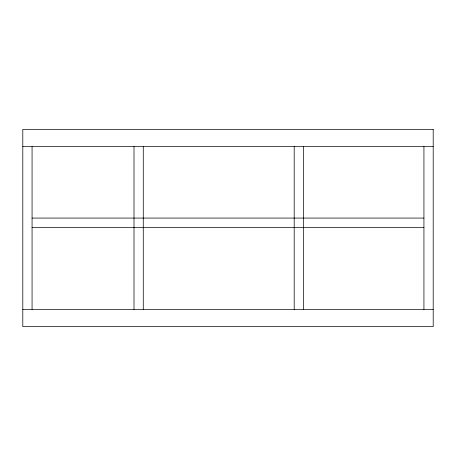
<?xml version="1.0" encoding="UTF-8"?>
<svg xmlns="http://www.w3.org/2000/svg" width="456" height="456" viewBox="0 0 456 456"><rect width="100%" height="100%" fill="white"/><g stroke="black" fill="none" stroke-linecap="round" stroke-linejoin="round"><path stroke-width="0.68" d="M22.8 146.581L433.2 146.581M32.068 218.071L423.932 218.071M32.068 227.339L423.932 227.339M22.8 309.419L433.2 309.419M423.932 146.581L423.932 309.419M303.462 146.581L303.462 309.419M294.194 146.581L294.194 309.419M143.269 146.581L143.269 309.419M134.007 146.581L134.007 309.419M32.068 146.581L32.068 309.419M433.2 129.373L22.8 129.373L22.8 326.627L433.2 326.627L433.2 129.373"/></g></svg>
